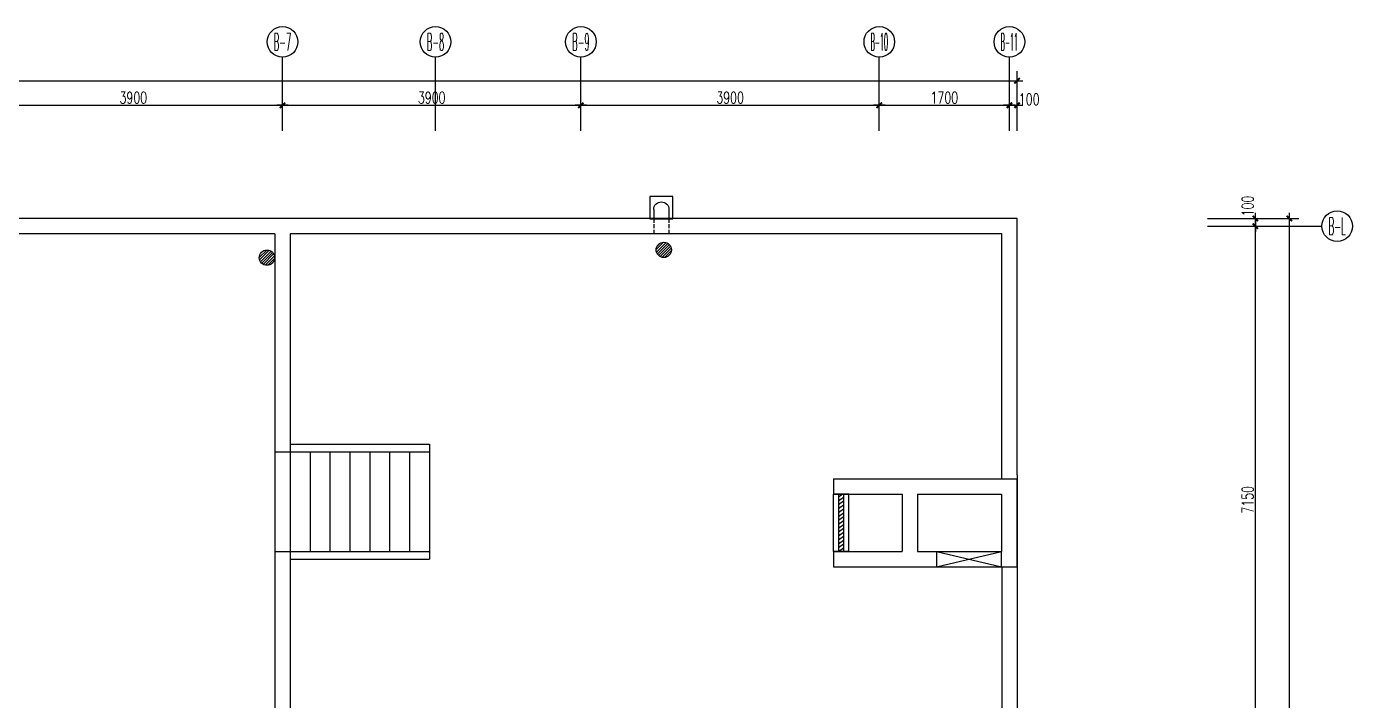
# Model space of a CAD drawing. Extents: x -41969 to 449372, y 65390 to 759577.
# Drawn here: x 294839 to 312169, y 731846 to 740650 of the extents above; entities that cross this region are included whole.
import ezdxf
from ezdxf.enums import TextEntityAlignment as Align

# ---------------------------------------------------------------- set-up
doc = ezdxf.new("R2010")
doc.units = 0
doc.header["$LTSCALE"] = 1000
doc.header["$MEASUREMENT"] = 0
doc.linetypes.add('DASH', pattern=[0.35, 0.25, -0.1])
for name, color, linetype in [('AXIS_TEXT', 7, 'Continuous'), ('jz', 7, 'Continuous'), ('WALL', 7, 'Continuous'), ('WINDOW', 2, 'Continuous'), ('室外建筑', 8, 'Continuous'), ('标注', 1, 'Continuous')]:
    doc.layers.add(name, color=color, linetype=linetype)
doc.styles.add('_TCH_AXIS', font='COMPLEX', dxfattribs={"bigfont": 'GBCBIG'})
doc.styles.add('COMPLEX', font='complex_.ttf')
doc.styles.add('DIM_FONT', font='SIMPLEX', dxfattribs={"width": 0.7, "bigfont": 'GBCBIG'})
doc.dimstyles.new('DIMN', dxfattribs={"dimtxt": 300, "dimasz": 1, "dimexe": 250, "dimexo": 0, "dimgap": 150, "dimtad": 1, "dimdec": 0, "dimzin": 0, "dimdsep": 46, "dimtxsty": 'DIM_FONT', "dimblk": '_DIMX', "dimcen": 0.09, "dimclrd": 1, "dimclrt": 7, "dimadec": 0, "dimazin": 0, "dimtfac": 1, "dimtdec": 0, "dimtix": 1, "dimtmove": 2, "dimatfit": 3, "dimldrblk": '_DIMX', "dimfxl": 0, "dimtolj": 1, "dimtzin": 0, "dimarcsym": 0})

# ---------------------------------------------------------------- blocks, each defined once
blk = doc.blocks.new('A$C48E458F6')
at = {"linetype": 'DASH', "ltscale": 0.2}
for p, q in [((-100, -7), (-100, 187)), ((100, -7), (100, 187))]:
    blk.add_line(p, q, dxfattribs=at)
for p, q in [((-100, -130), (-100, -7)), ((100, -130), (100, -7))]:
    blk.add_line(p, q)
blk.add_lwpolyline([(-150, -7), (150, -7), (150, -300), (-150, -300)], close=True)
blk.add_arc((0, -130), 100, 180, 0)
blk = doc.blocks.new('_AXISO')
blk.add_circle((0, 0), 0.5)
at = {"layer": 'AXIS_TEXT', "style": 'COMPLEX', "width": 1.041667}
blk.add_attdef('A', text='', height=0.56, dxfattribs=at).set_placement((-0.25, -0.28), (0.25, -0.28), align=Align.FIT)
blk = doc.blocks.new('_DIMX')
blk.add_line((-150, 0), (150, 0))
at = {"const_width": 50}
blk.add_lwpolyline([(-70, -70), (70, 70)], dxfattribs=at)
blk = doc.blocks.new('*D69')
at = {"layer": 'Defpoints', "color": 0}
for p in [(104879, -2131215), (100979, -2131549), (104879, -2131549)]:
    blk.add_point(p, dxfattribs=at)
at = {"layer": '标注', "color": 0, "lineweight": -2}
for p, q in [((100979, -2131549), (100979, -2131090)), ((104879, -2131549), (104879, -2131090))]:
    blk.add_line(p, q, dxfattribs=at)
at = {"layer": '标注', "color": 1, "lineweight": -2}
blk.add_line((100980, -2131215), (104879, -2131215), dxfattribs=at)
at = {"layer": '标注', "color": 1, "lineweight": -2, "xscale": 0.5, "yscale": 0.5, "zscale": 0.5, "rotation": 180}
blk.add_blockref('_DIMX', (100979, -2131215), dxfattribs=at)
at = {"layer": '标注', "color": 1, "lineweight": -2, "xscale": 0.5, "yscale": 0.5, "zscale": 0.5}
blk.add_blockref('_DIMX', (104879, -2131215), dxfattribs=at)
at = {"layer": '标注', "color": 7, "insert": (102929, -2131115), "char_height": 150, "attachment_point": 5, "style": 'DIM_FONT'}
blk.add_mtext('\\A1;3900', dxfattribs=at)
blk = doc.blocks.new('*D70')
at = {"layer": 'Defpoints', "color": 0}
for p in [(108779, -2131215), (104879, -2131549), (108779, -2131549)]:
    blk.add_point(p, dxfattribs=at)
at = {"layer": '标注', "color": 0, "lineweight": -2}
for p, q in [((104879, -2131549), (104879, -2131090)), ((108779, -2131549), (108779, -2131090))]:
    blk.add_line(p, q, dxfattribs=at)
at = {"layer": '标注', "color": 1, "lineweight": -2}
blk.add_line((104880, -2131215), (108779, -2131215), dxfattribs=at)
at = {"layer": '标注', "color": 1, "lineweight": -2, "xscale": 0.5, "yscale": 0.5, "zscale": 0.5, "rotation": 180}
blk.add_blockref('_DIMX', (104879, -2131215), dxfattribs=at)
at = {"layer": '标注', "color": 1, "lineweight": -2, "xscale": 0.5, "yscale": 0.5, "zscale": 0.5}
blk.add_blockref('_DIMX', (108779, -2131215), dxfattribs=at)
at = {"layer": '标注', "color": 7, "insert": (106829, -2131115), "char_height": 150, "attachment_point": 5, "style": 'DIM_FONT'}
blk.add_mtext('\\A1;3900', dxfattribs=at)
blk = doc.blocks.new('*D71')
at = {"layer": 'Defpoints', "color": 0}
for p in [(112679, -2131215), (108779, -2131549), (112679, -2131549)]:
    blk.add_point(p, dxfattribs=at)
at = {"layer": '标注', "color": 0, "lineweight": -2}
for p, q in [((108779, -2131549), (108779, -2131090)), ((112679, -2131549), (112679, -2131090))]:
    blk.add_line(p, q, dxfattribs=at)
at = {"layer": '标注', "color": 1, "lineweight": -2}
blk.add_line((108780, -2131215), (112679, -2131215), dxfattribs=at)
at = {"layer": '标注', "color": 1, "lineweight": -2, "xscale": 0.5, "yscale": 0.5, "zscale": 0.5, "rotation": 180}
blk.add_blockref('_DIMX', (108779, -2131215), dxfattribs=at)
at = {"layer": '标注', "color": 1, "lineweight": -2, "xscale": 0.5, "yscale": 0.5, "zscale": 0.5}
blk.add_blockref('_DIMX', (112679, -2131215), dxfattribs=at)
at = {"layer": '标注', "color": 7, "insert": (110729, -2131115), "char_height": 150, "attachment_point": 5, "style": 'DIM_FONT'}
blk.add_mtext('\\A1;3900', dxfattribs=at)
blk = doc.blocks.new('*D72')
at = {"layer": 'Defpoints', "color": 0}
for p in [(114379, -2131215), (112679, -2131549), (114379, -2131549)]:
    blk.add_point(p, dxfattribs=at)
at = {"layer": '标注', "color": 0, "lineweight": -2}
for p, q in [((112679, -2131549), (112679, -2131090)), ((114379, -2131549), (114379, -2131090))]:
    blk.add_line(p, q, dxfattribs=at)
at = {"layer": '标注', "color": 1, "lineweight": -2}
blk.add_line((112680, -2131215), (114379, -2131215), dxfattribs=at)
at = {"layer": '标注', "color": 1, "lineweight": -2, "xscale": 0.5, "yscale": 0.5, "zscale": 0.5, "rotation": 180}
blk.add_blockref('_DIMX', (112679, -2131215), dxfattribs=at)
at = {"layer": '标注', "color": 1, "lineweight": -2, "xscale": 0.5, "yscale": 0.5, "zscale": 0.5}
blk.add_blockref('_DIMX', (114379, -2131215), dxfattribs=at)
at = {"layer": '标注', "color": 7, "insert": (113529, -2131115), "char_height": 150, "attachment_point": 5, "style": 'DIM_FONT'}
blk.add_mtext('\\A1;1700', dxfattribs=at)
blk = doc.blocks.new('*D73')
at = {"layer": 'Defpoints', "color": 0}
for p in [(114479, -2131215), (114379, -2131549), (114479, -2131549)]:
    blk.add_point(p, dxfattribs=at)
at = {"layer": '标注', "color": 0, "lineweight": -2}
for p, q in [((114379, -2131549), (114379, -2131090)), ((114479, -2131549), (114479, -2131090))]:
    blk.add_line(p, q, dxfattribs=at)
at = {"layer": '标注', "color": 1, "lineweight": -2}
blk.add_line((114380, -2131215), (114479, -2131215), dxfattribs=at)
at = {"layer": '标注', "color": 1, "lineweight": -2, "xscale": 0.5, "yscale": 0.5, "zscale": 0.5, "rotation": 180}
blk.add_blockref('_DIMX', (114379, -2131215), dxfattribs=at)
at = {"layer": '标注', "color": 1, "lineweight": -2, "xscale": 0.5, "yscale": 0.5, "zscale": 0.5}
blk.add_blockref('_DIMX', (114479, -2131215), dxfattribs=at)
at = {"layer": '标注', "color": 7, "insert": (114638, -2131138), "char_height": 150, "attachment_point": 5, "style": 'DIM_FONT'}
blk.add_mtext('\\A1;100', dxfattribs=at)
blk = doc.blocks.new('*D74')
at = {"layer": 'Defpoints', "color": 0}
for p in [(114479, -2130894), (86079, -2131549), (114479, -2131549)]:
    blk.add_point(p, dxfattribs=at)
at = {"layer": '标注', "color": 0, "lineweight": -2}
for p, q in [((86079, -2131549), (86079, -2130769)), ((114479, -2131549), (114479, -2130769))]:
    blk.add_line(p, q, dxfattribs=at)
at = {"layer": '标注', "color": 1, "lineweight": -2}
blk.add_line((86080, -2130894), (114479, -2130894), dxfattribs=at)
at = {"layer": '标注', "color": 1, "lineweight": -2, "xscale": 0.5, "yscale": 0.5, "zscale": 0.5, "rotation": 180}
blk.add_blockref('_DIMX', (86079, -2130894), dxfattribs=at)
at = {"layer": '标注', "color": 1, "lineweight": -2, "xscale": 0.5, "yscale": 0.5, "zscale": 0.5}
blk.add_blockref('_DIMX', (114479, -2130894), dxfattribs=at)
at = {"layer": '标注', "color": 7, "insert": (100279, -2130794), "char_height": 150, "attachment_point": 5, "style": 'DIM_FONT'}
blk.add_mtext('\\A1;28400', dxfattribs=at)
blk = doc.blocks.new('*D94')
at = {"layer": 'Defpoints', "color": 0}
for p in [(116969, -2132794), (117594, -2132794), (116969, -2139944)]:
    blk.add_point(p, dxfattribs=at)
at = {"layer": '标注', "color": 0, "lineweight": -2}
for p, q in [((116969, -2132794), (117719, -2132794)), ((116969, -2139944), (117719, -2139944))]:
    blk.add_line(p, q, dxfattribs=at)
at = {"layer": '标注', "color": 1, "lineweight": -2}
blk.add_line((117594, -2139943), (117594, -2132794), dxfattribs=at)
at = {"layer": '标注', "color": 1, "lineweight": -2, "xscale": 0.5, "yscale": 0.5, "zscale": 0.5}
for p, rotation in [((117594, -2132794), 90), ((117594, -2139944), 270)]:
    blk.add_blockref('_DIMX', p, dxfattribs=dict(at, rotation=rotation))
at = {"layer": '标注', "color": 7, "insert": (117494, -2136369), "char_height": 150, "attachment_point": 5, "rotation": 90, "style": 'DIM_FONT'}
blk.add_mtext('\\A1;7150', dxfattribs=at)
blk = doc.blocks.new('*D95')
at = {"layer": 'Defpoints', "color": 0}
for p in [(116969, -2132694), (116969, -2132794), (117594, -2132694)]:
    blk.add_point(p, dxfattribs=at)
at = {"layer": '标注', "color": 0, "lineweight": -2}
for p, q in [((116969, -2132694), (117719, -2132694)), ((116969, -2132794), (117719, -2132794))]:
    blk.add_line(p, q, dxfattribs=at)
at = {"layer": '标注', "color": 1, "lineweight": -2}
blk.add_line((117594, -2132793), (117594, -2132694), dxfattribs=at)
at = {"layer": '标注', "color": 1, "lineweight": -2, "xscale": 0.5, "yscale": 0.5, "zscale": 0.5}
for p, rotation in [((117594, -2132694), 90), ((117594, -2132794), 270)]:
    blk.add_blockref('_DIMX', p, dxfattribs=dict(at, rotation=rotation))
at = {"layer": '标注', "color": 7, "insert": (117493, -2132531), "char_height": 150, "attachment_point": 5, "rotation": 90, "style": 'DIM_FONT'}
blk.add_mtext('\\A1;100', dxfattribs=at)
blk = doc.blocks.new('*D96')
at = {"layer": 'Defpoints', "color": 0}
for p in [(116969, -2132694), (118039, -2132694), (116969, -2167844)]:
    blk.add_point(p, dxfattribs=at)
at = {"layer": '标注', "color": 0, "lineweight": -2}
for p, q in [((116969, -2132694), (118164, -2132694)), ((116969, -2167844), (118164, -2167844))]:
    blk.add_line(p, q, dxfattribs=at)
at = {"layer": '标注', "color": 1, "lineweight": -2}
blk.add_line((118039, -2167843), (118039, -2132694), dxfattribs=at)
at = {"layer": '标注', "color": 1, "lineweight": -2, "xscale": 0.5, "yscale": 0.5, "zscale": 0.5}
for p, rotation in [((118039, -2132694), 90), ((118039, -2167844), 270)]:
    blk.add_blockref('_DIMX', p, dxfattribs=dict(at, rotation=rotation))
at = {"layer": '标注', "color": 7, "insert": (117939, -2150269), "char_height": 150, "attachment_point": 5, "rotation": 90, "style": 'DIM_FONT'}
blk.add_mtext('\\A1;35150', dxfattribs=at)
blk = doc.blocks.new('$WINLIB2D$00000039')
at = {"color": 0}
for points in [[(-0.5, 0.5), (-0.5, -0.5)], [(0.5, 0.5), (-0.5, 0.5)], [(0.5, -0.5), (0.5, 0.5)], [(-0.5, 0.167), (0.5, 0.167)], [(-0.452, -0.167), (-0.5, 0.084)], [(-0.384, -0.167), (-0.448, 0.167)], [(-0.316, -0.167), (-0.38, 0.167)], [(-0.248, -0.167), (-0.312, 0.167)], [(-0.18, -0.167), (-0.244, 0.167)], [(-0.112, -0.167), (-0.176, 0.167)], [(-0.044, -0.167), (-0.108, 0.167)], [(0.024, -0.167), (-0.04, 0.167)], [(0.092, -0.167), (0.028, 0.167)], [(0.16, -0.167), (0.096, 0.167)], [(0.228, -0.167), (0.164, 0.167)], [(0.296, -0.167), (0.232, 0.167)], [(0.364, -0.167), (0.3, 0.167)], [(0.432, -0.167), (0.368, 0.167)], [(0.5, -0.167), (0.436, 0.167)], [(-0.5, -0.167), (0.5, -0.167)], [(0.5, -0.5), (-0.5, -0.5)]]:
    blk.add_lwpolyline(points, dxfattribs=at)
blk = doc.blocks.new('A$C1C350876')
at = {"layer": '标注', "color": 1}
for p, q in [((5024.6, 25529.8), (5024.6, 26492.7)), ((7024.6, 25529.8), (7024.6, 26492.7)), ((8924.6, 25529.8), (8924.6, 26492.7)), ((12824.6, 25529.8), (12824.6, 26492.7)), ((14524.6, 25529.8), (14524.6, 26492.7)), ((17114.5, 24285), (18608.9, 24285))]:
    blk.add_line(p, q, dxfattribs=at)
blk.add_circle((18808.9, 24285), 200, dxfattribs=at)
ref = blk.add_blockref('_AXISO', (5024.6, 26692.7), dxfattribs=dict(at, xscale=400, yscale=400, zscale=400))
ref.add_attrib('A', 'B-7', dxfattribs={"layer": 'AXIS_TEXT', "height": 226.27, "style": '_TCH_AXIS', "width": 0.33871}).set_placement((4911.5, 26579.6), (5137.8, 26579.6), align=Align.FIT)
ref = blk.add_blockref('_AXISO', (7024.6, 26692.7), dxfattribs=dict(at, xscale=400, yscale=400, zscale=400))
ref.add_attrib('A', 'B-8', dxfattribs={"layer": 'AXIS_TEXT', "height": 226.27, "style": '_TCH_AXIS', "width": 0.33871}).set_placement((6911.5, 26579.6), (7137.8, 26579.6), align=Align.FIT)
ref = blk.add_blockref('_AXISO', (8924.6, 26692.7), dxfattribs=dict(at, xscale=400, yscale=400, zscale=400))
ref.add_attrib('A', 'B-9', dxfattribs={"layer": 'AXIS_TEXT', "height": 226.27, "style": '_TCH_AXIS', "width": 0.33871}).set_placement((8811.5, 26579.6), (9037.8, 26579.6), align=Align.FIT)
ref = blk.add_blockref('_AXISO', (12824.6, 26692.7), dxfattribs=dict(at, xscale=400, yscale=400, zscale=400))
ref.add_attrib('A', 'B-10', dxfattribs={"layer": 'AXIS_TEXT', "height": 226.27, "style": '_TCH_AXIS', "width": 0.272727}).set_placement((12711.5, 26579.6), (12937.8, 26579.6), align=Align.FIT)
ref = blk.add_blockref('_AXISO', (14524.6, 26692.7), dxfattribs=dict(at, xscale=400, yscale=400, zscale=400))
ref.add_attrib('A', 'B-11', dxfattribs={"layer": 'AXIS_TEXT', "height": 226.27, "style": '_TCH_AXIS', "width": 0.291667}).set_placement((14411.5, 26579.6), (14637.8, 26579.6), align=Align.FIT)
at = {"layer": '标注', "color": 0, "style": '_TCH_AXIS', "width": 0.333333}
blk.add_text('B-L', height=226.27, dxfattribs=at).set_placement((18695.8, 24171.9), (18922.1, 24171.9), align=Align.FIT)
at = {"layer": '标注', "color": 1}
for p1, p2, distance, picture, middle in [((-13775.4, 25529.8), (14624.6, 25529.8), 654.9, '*D74', (424.6, 26284.7)), ((1124.6, 25529.8), (5024.6, 25529.8), 333.8, '*D69', (3074.6, 25963.6)), ((5024.6, 25529.8), (8924.6, 25529.8), 333.8, '*D70', (6974.6, 25963.6)), ((8924.6, 25529.8), (12824.6, 25529.8), 333.8, '*D71', (10874.6, 25963.6)), ((12824.6, 25529.8), (14524.6, 25529.8), 333.8, '*D72', (13674.6, 25963.6)), ((17114.5, -10765), (17114.5, 24385), -1069.7, '*D96', (18084.2, 6810)), ((17114.5, 17135), (17114.5, 24285), -625.4, '*D94', (17639.9, 20710))]:
    dim = blk.add_aligned_dim(p1=p1, p2=p2, distance=distance, dimstyle='DIMN', override={"dimscale": 0.5, "dimgap": 50}, dxfattribs=at)
    dim.commit()
    dim.dimension.update_dxf_attribs({"geometry": picture, "text_midpoint": middle, "insert": (-99854.4, 2157078.9)})
for base, p1, p2, angle, picture, middle in [((14624.6, 25863.6), (14524.6, 25529.8), (14624.6, 25529.8), 0, '*D73', (14783.7, 25941.2)), ((17739.9, 24385), (17114.5, 24285), (17114.5, 24385), 90, '*D95', (17639, 24548.1))]:
    dim = blk.add_linear_dim(base=base, p1=p1, p2=p2, angle=angle, dimstyle='DIMN', override={"dimscale": 0.5, "dimgap": 50}, dxfattribs=at)
    dim.commit()
    dim.dimension.update_dxf_attribs({"geometry": picture, "text_midpoint": middle, "dimtype": 129, "insert": (-99854.4, 2157078.9)})

msp = doc.modelspace()

# ---------------------------------------------------------------- hatches: boundary and pattern name
at = {"layer": 'jz'}
h = msp.add_hatch(dxfattribs=at)
h.set_pattern_fill('ANSI31', color=256, scale=200, angle=360, style=0)
h.set_pattern_definition([(45, (-271128.875, 1907899.513), (-17.67766953, 17.67766953), [])])
edge = h.paths.add_edge_path()
edge.add_arc((303168.4, 737732.4), 100, 0, 360)
h = msp.add_hatch(dxfattribs=at)
h.set_pattern_fill('ANSI31', color=256, scale=200, angle=360, style=0)
h.set_pattern_definition([(45, (-276316.002, 1907797.55), (-17.67766953, 17.67766953), [])])
edge = h.paths.add_edge_path()
edge.add_arc((297981.3, 737630.5), 100, 0, 360)

# ---------------------------------------------------------------- linework, layer by layer
for centre in [(303168.4, 737732.4), (297981.3, 737630.5)]:
    msp.add_circle(centre, 100, dxfattribs=at)
at = {"layer": 'WALL'}
for p, q in [((305384.7, 734742.2), (305384.7, 734542.2)), ((305384.7, 734742.2), (306384.7, 734742.2)), ((306384.7, 734742.2), (307783.7, 734742.2)), ((307783.7, 734742.2), (307783.7, 733592.2)), ((305384.7, 734542.2), (305584.7, 734542.2)), ((305584.7, 734542.2), (306284.7, 734542.2)), ((306284.7, 734542.2), (306284.7, 733792.2)), ((306484.7, 734542.2), (306484.7, 733792.2)), ((306484.7, 734542.2), (307583.7, 734542.2)), ((307583.7, 734542.2), (307583.7, 733792.2)), ((305584.7, 733792.2), (305384.7, 733792.2)), ((305384.7, 733792.2), (305384.7, 733592.2)), ((305584.7, 733792.2), (306284.7, 733792.2)), ((306484.7, 733792.2), (307583.7, 733792.2)), ((305384.7, 733592.2), (306384.7, 733592.2)), ((306384.7, 733592.2), (307783.7, 733592.2))]:
    msp.add_line(p, q, dxfattribs=at)
at = {"layer": 'WINDOW'}
for p, q in [((306683.7, 733792.2), (307583.7, 733792.2)), ((306733.7, 733792.2), (307583.7, 733592.2)), ((306733.7, 733592.2), (307583.7, 733792.2)), ((306384.8, 733592.2), (307283.8, 733592.2)), ((306683.7, 733592.2), (307583.7, 733592.2))]:
    msp.add_line(p, q, dxfattribs=at)
at = {"layer": 'WINDOW', "linetype": 'DASH'}
for p, q in [((306733.7, 733792.2), (306733.7, 733592.2)), ((307583.7, 733592.2), (307583.7, 733792.2))]:
    msp.add_line(p, q, dxfattribs=at)
at = {"layer": '室外建筑'}
for p, q in [((298084.7, 737942.2), (298084.7, 735092.2)), ((298284.7, 737942.2), (298284.7, 735092.2)), ((298284.7, 735192.2), (300104.7, 735192.2)), ((300104.7, 735192.2), (300104.7, 733692.2)), ((298084.7, 735092.2), (300104.7, 735092.2)), ((298084.7, 735092.2), (298084.7, 733792.2)), ((298284.7, 735092.2), (298284.7, 733792.2)), ((298544.7, 735092.2), (298544.7, 733792.2)), ((298804.7, 735092.2), (298804.7, 733792.2)), ((299064.7, 735092.2), (299064.7, 733792.2)), ((299324.7, 735092.2), (299324.7, 733792.2)), ((299584.7, 735092.2), (299584.7, 733792.2)), ((299844.7, 735092.2), (299844.7, 733792.2)), ((307784.7, 734792.3), (307784.7, 730992.2)), ((298084.7, 733792.2), (298084.7, 728792.2)), ((298084.7, 733792.2), (300104.7, 733792.2)), ((298284.7, 733792.2), (298284.7, 728792.2)), ((298284.7, 733692.2), (300104.7, 733692.2)), ((307584.7, 733592.2), (307584.7, 730992.2))]:
    msp.add_line(p, q, dxfattribs=at)
for points in [[(307784.7, 734792.3), (307784.7, 738142.2), (279384.7, 738142.2), (279384.7, 719792.4)], [(298084.7, 737942.2), (279584.7, 737942.2), (279584.7, 720192.2)], [(307584.7, 734742.2), (307584.7, 737942.2), (298284.7, 737942.2)]]:
    msp.add_lwpolyline(points, dxfattribs=at)

# ---------------------------------------------------------------- block references
at = {"layer": 'jz', "xscale": -1, "rotation": 180}
msp.add_blockref('A$C48E458F6', (303135.8, 738129.2), dxfattribs=at)
at = {"layer": 'WINDOW', "xscale": 750.0000000000041, "yscale": 200, "zscale": 750, "rotation": 269.9999939730695}
msp.add_blockref('$WINLIB2D$00000039', (305484.7, 734167.2), dxfattribs=at)
at = {"layer": '标注'}
msp.add_blockref('A$C1C350876', (293160.1, 713757.2), dxfattribs=at)

doc.saveas('drawing.dxf')
